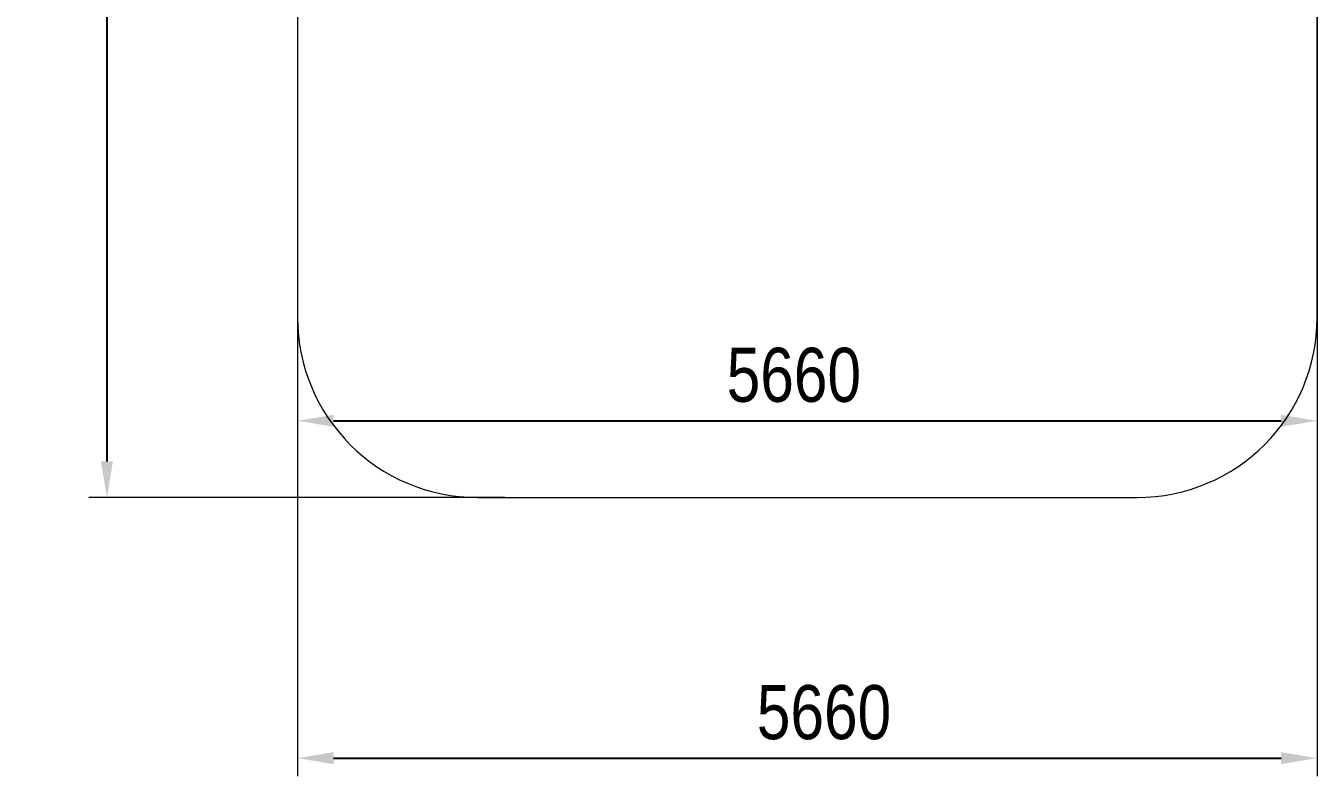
# Model space of a CAD drawing. Header units: millimetres. Extents: x -4452 to 2716, y -4985 to 3761.
# Drawn here: x -4452 to 2716, y -4985 to -822 of the extents above; entities that cross this region are included whole.
import ezdxf

# ---------------------------------------------------------------- set-up
doc = ezdxf.new("R2010")
doc.units = ezdxf.units.MM
for name, color, linetype in [('DIKOM_ЗОНА', 80, 'Continuous'), ('DIKOM_РАЗМЕР_ЗОНА', 7, 'Continuous'), ('DIKOM_РАЗМЕР_ОБЪЕКТА', 7, 'Continuous')]:
    doc.layers.add(name, color=color, linetype=linetype)
doc.styles.add('style1', font='arialbd.ttf', dxfattribs={"width": 0.8})
doc.dimstyles.new('1-50', dxfattribs={"dimtxt": 300, "dimasz": 200, "dimexe": 100, "dimexo": 0, "dimgap": 100, "dimtad": 1, "dimtxsty": 'style1', "dimcen": 200, "dimclrd": 7, "dimclre": 7, "dimclrt": 7, "dimadec": 1, "dimazin": 2, "dimtfac": 1, "dimtmove": 0, "dimatfit": 2, "dimfxl": 0, "dimlwd": 25, "dimlwe": 18, "dimarcsym": 0})

# ---------------------------------------------------------------- blocks, each defined once
blk = doc.blocks.new('*D10')
at = {"layer": 'Defpoints', "color": 0, "transparency": 16777216}
for p in [(-1894.5, 3761.1), (-4001.9, -3438.9), (-1792.2, -3438.9)]:
    blk.add_point(p, dxfattribs=at)
at = {"layer": 'DIKOM_РАЗМЕР_ЗОНА', "color": 7, "lineweight": 18, "transparency": 16777216}
for p, q in [((-1894.5, 3761.1), (-4101.9, 3761.1)), ((-1792.2, -3438.9), (-4101.9, -3438.9))]:
    blk.add_line(p, q, dxfattribs=at)
at = {"layer": 'DIKOM_РАЗМЕР_ЗОНА', "color": 7, "lineweight": 25, "transparency": 16777216}
blk.add_line((-4001.9, 3561.1), (-4001.9, -3238.9), dxfattribs=at)
at = {"layer": 'DIKOM_РАЗМЕР_ЗОНА', "color": 7, "transparency": 16777216}
for points in [[(-4035.2, 3561.1), (-3968.5, 3561.1), (-4001.9, 3761.1)], [(-4035.2, -3238.9), (-3968.5, -3238.9), (-4001.9, -3438.9)]]:
    blk.add_solid(points, dxfattribs=at)
at = {"layer": 'DIKOM_РАЗМЕР_ЗОНА', "color": 7, "transparency": 16777216, "insert": (-4255, 227.1), "char_height": 300, "attachment_point": 5, "rotation": 90, "style": 'style1'}
blk.add_mtext('{\\fArial|b0|i0|c204|p34;7200}', dxfattribs=at)
blk = doc.blocks.new('*D12')
at = {"layer": 'Defpoints', "color": 0, "transparency": 16777216}
for p in [(-2943.6, -639), (2716.4, -639), (2716.4, -3013.5)]:
    blk.add_point(p, dxfattribs=at)
at = {"layer": 'DIKOM_РАЗМЕР_ОБЪЕКТА', "color": 7, "lineweight": 18, "transparency": 16777216}
for p, q in [((-2943.6, -639), (-2943.6, -3113.5)), ((2716.4, -639), (2716.4, -3113.5))]:
    blk.add_line(p, q, dxfattribs=at)
at = {"layer": 'DIKOM_РАЗМЕР_ОБЪЕКТА', "color": 7, "lineweight": 25, "transparency": 16777216}
blk.add_line((-2743.6, -3013.5), (2516.4, -3013.5), dxfattribs=at)
at = {"layer": 'DIKOM_РАЗМЕР_ОБЪЕКТА', "color": 7, "transparency": 16777216}
for points in [[(-2743.6, -2980.1), (-2743.6, -3046.8), (-2943.6, -3013.5)], [(2516.4, -2980.1), (2516.4, -3046.8), (2716.4, -3013.5)]]:
    blk.add_solid(points, dxfattribs=at)
at = {"layer": 'DIKOM_РАЗМЕР_ОБЪЕКТА', "color": 7, "transparency": 16777216, "insert": (-188.5, -2760.3), "char_height": 300, "attachment_point": 5, "style": 'style1'}
blk.add_mtext('{\\fArial|b0|i0|c204|p34;5660}', dxfattribs=at)
blk = doc.blocks.new('*D13')
at = {"layer": 'Defpoints', "color": 0, "transparency": 16777216}
for p in [(-2943.6, -2067.3), (2716.4, -2231.5), (2716.4, -4885.1)]:
    blk.add_point(p, dxfattribs=at)
at = {"layer": 'DIKOM_РАЗМЕР_ЗОНА', "color": 7, "lineweight": 18, "transparency": 16777216}
for p, q in [((-2943.6, -2067.3), (-2943.6, -4985.1)), ((2716.4, -2231.5), (2716.4, -4985.1))]:
    blk.add_line(p, q, dxfattribs=at)
at = {"layer": 'DIKOM_РАЗМЕР_ЗОНА', "color": 7, "lineweight": 25, "transparency": 16777216}
blk.add_line((-2743.6, -4885.1), (2516.4, -4885.1), dxfattribs=at)
at = {"layer": 'DIKOM_РАЗМЕР_ЗОНА', "color": 7, "transparency": 16777216}
for points in [[(-2743.6, -4851.8), (-2743.6, -4918.4), (-2943.6, -4885.1)], [(2516.4, -4851.8), (2516.4, -4918.4), (2716.4, -4885.1)]]:
    blk.add_solid(points, dxfattribs=at)
at = {"layer": 'DIKOM_РАЗМЕР_ЗОНА', "color": 7, "transparency": 16777216, "insert": (-21.2, -4631.9), "char_height": 300, "attachment_point": 5, "style": 'style1'}
blk.add_mtext('{\\fArial|b0|i0|c204|p34;5660}', dxfattribs=at)

msp = doc.modelspace()

# ---------------------------------------------------------------- linework, layer by layer
at = {"layer": 'DIKOM_ЗОНА', "color": 3, "lineweight": 15}
msp.add_lwpolyline([(2716.437, -2438.873), (2716.437, 2761.127, 0.41421356), (1716.437, 3761.127), (-1943.563, 3761.127, 0.41421356), (-2943.563, 2761.127), (-2943.563, -2438.873, 0.41421356), (-1943.563, -3438.873), (1716.437, -3438.873, 0.41421356)], format="xyb", close=True, dxfattribs=at)

# ---------------------------------------------------------------- dimensions: what is measured, and where the dimension line sits
at = {"layer": 'DIKOM_РАЗМЕР_ЗОНА'}
dim = msp.add_linear_dim(base=(-4001.855, -3438.873), p1=(-1894.492, 3761.127), p2=(-1792.22, -3438.873), angle=270, text='{\\fArial|b0|i0|c204|p34;<>}', dimstyle='1-50', dxfattribs=at)
dim.commit()
dim.dimension.update_dxf_attribs({"geometry": '*D10', "text_midpoint": (-4001.855, 227.114), "dimtype": 160})
dim = msp.add_linear_dim(base=(2716.437, -4885.104), p1=(-2943.563, -2067.254), p2=(2716.437, -2231.482), text='{\\fArial|b0|i0|c204|p34;<>}', dimstyle='1-50', dxfattribs=at)
dim.commit()
dim.dimension.update_dxf_attribs({"geometry": '*D13', "text_midpoint": (-21.165, -4885.104), "dimtype": 160})
at = {"layer": 'DIKOM_РАЗМЕР_ОБЪЕКТА'}
dim = msp.add_linear_dim(base=(2716.437, -3013.455), p1=(-2943.563, -638.986), p2=(2716.437, -638.986), text='{\\fArial|b0|i0|c204|p34;<>}', dimstyle='1-50', dxfattribs=at)
dim.commit()
dim.dimension.update_dxf_attribs({"geometry": '*D12', "text_midpoint": (-188.483, -3013.455), "dimtype": 160})

doc.saveas('drawing.dxf')
